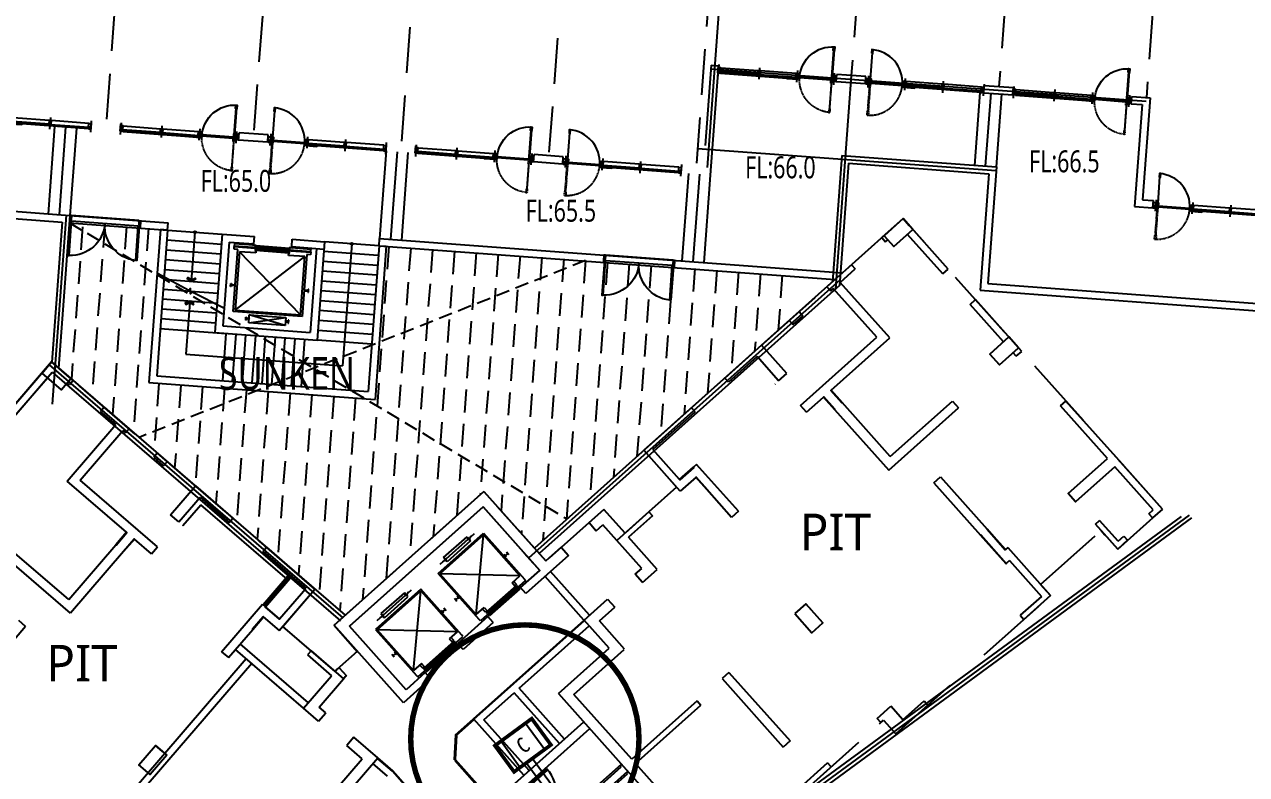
# Model space of a CAD drawing. Header units: millimetres. Extents: x 75184266 to 76346726, y -35850126 to -33679385.
# Drawn here: x 75376100 to 75409558, y -34879403 to -34858875 of the extents above; entities that cross this region are included whole.
import ezdxf
from ezdxf.enums import TextEntityAlignment as Align

# ---------------------------------------------------------------- set-up
doc = ezdxf.new("R2010")
doc.units = ezdxf.units.MM
doc.header["$LTSCALE"] = 50
doc.header["$MEASUREMENT"] = 0
for name, pattern in [('CONTINOUS', [0]), ('XR-1F-PLAN$0$CEN', [62, 60, -1, 0, -1]), ('XR-1F-PLAN$0$HIDDEN', [0.375, 0.25, -0.125]), ('XR-지하3층$0$H', [1.3, 0.8, -0.5]), ('XR-지하3층$0$HIDDEN', [0.375, 0.25, -0.125])]:
    doc.linetypes.add(name, pattern=pattern)
doc.layers.get('Defpoints').update_dxf_attribs({"color": 51, "linetype": 'CONTINUOUS'})
for name, color, linetype in [('4', 4, 'CONTINUOUS'), ('AA-MKXS', 3, 'CONTINUOUS'), ('COL', 2, 'CONTINUOUS'), ('E-SYM', 2, 'CONTINUOUS'), ('FIN', 5, 'CONTINUOUS'), ('PARKING', 7, 'CONTINUOUS'), ('PLAN-ALL-DOOR', 4, 'CONTINUOUS'), ('stair', 4, 'CONTINUOUS'), ('W1(조적)', 3, 'CONTINUOUS'), ('WAL', 3, 'CONTINUOUS'), ('WAXS-FRPR', 9, 'CONTINUOUS'), ('X-84A 기본$0$AA-XXXX-PATT', 8, 'CONTINUOUS'), ('XR-1F-PLAN$0$A-CEN02', 27, 'XR-1F-PLAN$0$CEN'), ('XR-1F-PLAN$0$A-DOR-FRAME', 7, 'CONTINUOUS'), ('XR-1F-PLAN$0$A-DOR-GL', 142, 'CONTINUOUS'), ('XR-1F-PLAN$0$A-DOR-HID', 9, 'XR-1F-PLAN$0$HIDDEN'), ('XR-1F-PLAN$0$A-DOR-TRACE', 8, 'CONTINUOUS'), ('XR-1F-PLAN$0$A-FRAME', 1, 'CONTINUOUS'), ('XR-1F-PLAN$0$A-HDCP7', 7, 'CONTINUOUS'), ('XR-1F-PLAN$0$A-WIN-ELE8', 8, 'CONTINUOUS'), ('XR-B1$0$00_블럭계획고', 7, 'CONTINUOUS'), ('XR-지하3층$0$0중앙선', 1, 'CONTINUOUS'), ('XR-지하3층$0$B1$0$B1$0$AA-DWXM-WIND', 4, 'CONTINUOUS'), ('XR-지하3층$0$EL', 7, 'CONTINUOUS'), ('XR-지하3층$0$ELEV', 9, 'CONTINUOUS'), ('XR-지하3층$0$HD', 7, 'CONTINUOUS'), ('XR-지하3층$0$str', 4, 'CONTINUOUS'), ('XR-지하3층$0$가는선', 5, 'CONTINUOUS'), ('유도관제-RECWAY', 4, 'CONTINOUS'), ('주차관제', 2, 'CONTINUOUS')]:
    doc.layers.add(name, color=color, linetype=linetype)
doc.layers.add('건축', color=8, linetype='CONTINUOUS', plot=False)
doc.styles.add('HY각헤드라인M', font='')
doc.styles.add('XR-B1$0$HY각헤드라인M', font='')
doc.styles.add('XR-지하3층$0$맑은고딕', font='')
doc.styles.add('XR-지하3층$0$울릉도m', font='')
doc.styles.add('돋움체', font='')
doc.styles.get('HY각헤드라인M').set_extended_font_data('Malgun Gothic')
doc.styles.get('XR-B1$0$HY각헤드라인M').set_extended_font_data('Malgun Gothic')
doc.styles.get('XR-지하3층$0$맑은고딕').set_extended_font_data('Malgun Gothic')
doc.styles.get('XR-지하3층$0$울릉도m').set_extended_font_data('Malgun Gothic')
doc.styles.get('돋움체').set_extended_font_data('DotumChe')

# ---------------------------------------------------------------- blocks, each defined once
blk = doc.blocks.new('1506-B1F')
at = {"layer": 'X-84A 기본$0$AA-XXXX-PATT', "ltscale": 0.5}
h = blk.add_hatch(dxfattribs=at)
h.set_pattern_fill('ANSI31', color=256, scale=350, style=0)
h.set_pattern_definition([(45, (-71235274.923, 34116488.12), (-30.935921677, 30.935921677), [])])
h.paths.add_polyline_path([(-16809, -9728), (-16741, -9786), (-17459, -10620), (-17527, -10561)])
at = {"layer": '4'}
for p, q in [((-12729, -9715), (-11491, -8610)), ((-11820, -8729), (-11853, -8692)), ((-11491, -8610), (-10372, -9863)), ((-12584, -9277), (-11943, -8705)), ((-11843, -8816), (-12484, -9389)), ((-11943, -8705), (-11843, -8816)), ((-12574, -9402), (-12607, -9364)), ((-12484, -9389), (-12584, -9277)), ((-10870, -9268), (-10936, -9194)), ((-10828, -9164), (-10903, -9231)), ((-10795, -9202), (-10862, -9127)), ((-11611, -10968), (-12729, -9715)), ((-10339, -9900), (-11577, -11006)), ((-10372, -9863), (-10372, -9863)), ((-10372, -9863), (-10339, -9900)), ((-13207, -10141), (-14445, -11247)), ((-13658, -10236), (-14300, -10809)), ((-14200, -10921), (-13559, -10348)), ((-13559, -10348), (-13658, -10236)), ((-13536, -10261), (-13569, -10223)), ((-12088, -11395), (-13207, -10141)), ((-12253, -10436), (-12179, -10370)), ((-12145, -10407), (-12212, -10332)), ((-12544, -10696), (-12619, -10762)), ((-12511, -10733), (-12578, -10659)), ((-12220, -10474), (-12287, -10399)), ((-14289, -10933), (-14323, -10896)), ((-14300, -10809), (-14200, -10921)), ((-12586, -10800), (-12652, -10725)), ((-11577, -11006), (-11611, -10968)), ((-11611, -10968), (-11611, -10968)), ((-14445, -11247), (-13327, -12500)), ((-13293, -12537), (-12055, -11432)), ((-12055, -11432), (-12088, -11395)), ((-12088, -11395), (-12088, -11395)), ((-13936, -12005), (-14003, -11930)), ((-13969, -11968), (-13895, -11901)), ((-13861, -11938), (-13928, -11864)), ((-13327, -12500), (-13327, -12500)), ((-13327, -12500), (-13293, -12537))]:
    blk.add_line(p, q, dxfattribs=at)
at = {"layer": '4', "color": 9}
for p, q in [((-11493, -8652), (-12687, -9718)), ((-11743, -8627), (-12683, -9466)), ((-11688, -10837), (-11493, -8652)), ((-10495, -9771), (-11493, -8652)), ((-11928, -8758), (-11891, -8725)), ((-11895, -8796), (-11928, -8758)), ((-11857, -8762), (-11895, -8796)), ((-11891, -8725), (-11857, -8762)), ((-12532, -9298), (-12569, -9331)), ((-12569, -9331), (-12536, -9368)), ((-12536, -9368), (-12499, -9335)), ((-12499, -9335), (-12532, -9298)), ((-12687, -9718), (-11688, -10837)), ((-10495, -9771), (-12687, -9718)), ((-11417, -10781), (-10581, -10035)), ((-10711, -9964), (-10495, -9771)), ((-10631, -10054), (-10711, -9964)), ((-10666, -9924), (-10586, -10014)), ((-10586, -10014), (-10631, -10054)), ((-10581, -10035), (-10554, -10065)), ((-14403, -11249), (-13209, -10184)), ((-14399, -10998), (-13459, -10159)), ((-13644, -10290), (-13607, -10257)), ((-13611, -10327), (-13644, -10290)), ((-13573, -10294), (-13611, -10327)), ((-13607, -10257), (-13573, -10294)), ((-13404, -12368), (-13209, -10184)), ((-13209, -10184), (-12210, -11303)), ((-10554, -10065), (-11390, -10810)), ((-11361, -10843), (-10525, -10097)), ((-10498, -10127), (-11334, -10873)), ((-10525, -10097), (-10498, -10127)), ((-11688, -10837), (-11472, -10644)), ((-11437, -10773), (-11517, -10683)), ((-11472, -10644), (-11392, -10733)), ((-14248, -10829), (-14285, -10863)), ((-14285, -10863), (-14252, -10900)), ((-14252, -10900), (-14215, -10867)), ((-14215, -10867), (-14248, -10829)), ((-11392, -10733), (-11437, -10773)), ((-11390, -10810), (-11417, -10781)), ((-11334, -10873), (-11361, -10843)), ((-13404, -12368), (-14403, -11249)), ((-12210, -11303), (-14403, -11249)), ((-12210, -11303), (-12427, -11496)), ((-12297, -11566), (-13133, -12312)), ((-13106, -12342), (-12270, -11596)), ((-12241, -11629), (-13077, -12375)), ((-13050, -12405), (-12214, -11659)), ((-12427, -11496), (-12347, -11585)), ((-12302, -11545), (-12382, -11456)), ((-12347, -11585), (-12302, -11545)), ((-12270, -11596), (-12297, -11566)), ((-12214, -11659), (-12241, -11629)), ((-13188, -12175), (-13404, -12368)), ((-13233, -12215), (-13153, -12304)), ((-13108, -12265), (-13188, -12175)), ((-13153, -12304), (-13108, -12265)), ((-13133, -12312), (-13106, -12342)), ((-13077, -12375), (-13050, -12405))]:
    blk.add_line(p, q, dxfattribs=at)
at = {"layer": 'COL'}
for p, q in [((-485, -433), (0, 0)), ((0, 0), (166, -187)), ((-582, -519), (-482, -631)), ((-1418, -1265), (-1318, -1377)), ((-1828, -1631), (-2089, -1864)), ((1083, -1513), (1232, -1380)), ((1083, -1513), (1232, -1380)), ((-2089, -1864), (-1989, -1976)), ((1828, -2349), (1978, -2216)), ((-2850, -2544), (-3119, -2783)), ((-2850, -2544), (-2750, -2656)), ((-2812, -5110), (-723, -3245)), ((-1974, -4697), (-370, -3265)), ((2368, -3704), (2890, -3238)), ((2634, -4002), (3156, -3536)), ((2990, -3350), (3156, -3536)), ((3094, -3767), (3243, -3633)), ((-23317, -3922), (-23480, -4111)), ((-22825, -4346), (-23317, -3922)), ((-22726, -4431), (-22824, -4545)), ((-4787, -4473), (-4887, -4361)), ((-2645, -5296), (-2183, -4883)), ((-356, -6510), (1345, -4992)), ((4305, -5124), (4455, -4991)), ((-21878, -5162), (-21976, -5276)), ((-5797, -5174), (-7103, -6339)), ((-5697, -5286), (-5797, -5174)), ((-1883, -5219), (-398, -6883)), ((-356, -6510), (-1674, -5033)), ((-398, -6883), (1512, -5178)), ((-21461, -5521), (-21196, -5750)), ((-21196, -5750), (-21294, -5863)), ((-20423, -6416), (-20521, -6529)), ((-20423, -6416), (-20150, -6651)), ((-21262, -8584), (-22891, -7180)), ((-20417, -8982), (-22538, -7154)), ((-5671, -7072), (-6104, -7458)), ((836, -7229), (2114, -8662)), ((1022, -7063), (2301, -8495)), ((-15584, -11127), (-11480, -7465)), ((-11480, -7465), (-9782, -9368)), ((-15160, -11151), (-11505, -7889)), ((-11505, -7889), (-15160, -11151)), ((-11505, -7889), (-9953, -9627)), ((-8603, -8315), (-8200, -7955)), ((-7617, -8608), (-8200, -7955)), ((6726, -8077), (6846, -7971)), ((-18453, -8311), (-18355, -8198)), ((-8603, -8315), (-8403, -8539)), ((-6865, -8137), (-7518, -8720)), ((5262, -8359), (5374, -8259)), ((6726, -8077), (6826, -8189)), ((-8403, -8539), (-8224, -8379)), ((-7841, -8808), (-8224, -8379)), ((5422, -8538), (5522, -8650)), ((5883, -8830), (6040, -8690)), ((6040, -8690), (6140, -8802)), ((-22848, -10425), (-24575, -8936)), ((-22848, -10425), (-21556, -8925)), ((-20580, -9171), (-21050, -8767)), ((-17529, -9108), (-17431, -8994)), ((-17431, -8994), (-16105, -10136)), ((-9782, -9368), (-9364, -8994)), ((-9364, -8994), (-9164, -9218)), ((-7159, -9573), (-7841, -8808)), ((-6735, -9597), (-7518, -8720)), ((2860, -9001), (4032, -10314)), ((-22799, -10797), (-24738, -9126)), ((-21343, -9107), (-22799, -10797)), ((-10123, -9437), (-10376, -9153)), ((-9164, -9218), (-10329, -10257)), ((2911, -9358), (3783, -10336)), ((-7338, -9732), (-7159, -9573)), ((-7138, -9956), (-6735, -9597)), ((3783, -10336), (3201, -10855)), ((4032, -10314), (3301, -10967)), ((-8740, -10984), (-8099, -10412)), ((-8317, -11008), (-7899, -10635)), ((-2853, -10710), (-2667, -10543)), ((-17524, -10894), (-17084, -11273)), ((-11371, -10892), (-12191, -11625)), ((-11224, -11056), (-11371, -10892)), ((3201, -10855), (3301, -10967)), ((-24027, -11165), (-25280, -12619)), ((-13686, -13254), (-15584, -11127)), ((-13609, -12890), (-15160, -11151)), ((-11224, -11056), (-12045, -11789)), ((-12045, -11789), (-12191, -11625)), ((-16311, -11938), (-15649, -12510)), ((-15560, -12405), (-15504, -12340)), ((-15504, -12340), (-15446, -12288)), ((-15446, -12288), (-15246, -12512)), ((-15446, -12288, 0), (-15246, -12512, 0)), ((-16416, -13400), (-15649, -12510)), ((-15992, -13368), (-15323, -12592)), ((-15333, -12601), (-15289, -12551)), ((-15289, -12551), (-15246, -12512)), ((-12940, -12588), (-13686, -13254)), ((-13087, -12424), (-13609, -12890)), ((-12940, -12588), (-13087, -12424)), ((-4957, -12587), (-3286, -14460)), ((-4771, -12421), (-3100, -14293)), ((-9439, -12995), (-5131, -17822)), ((-15811, -13525), (-15992, -13368)), ((-7331, -14907), (-5544, -13312)), ((-5644, -13200), (-5544, -13312)), ((-713, -13678), (-340, -13345)), ((-7, -13718), (575, -13199)), ((575, -13199), (675, -13311)), ((-16006, -13752), (-16416, -13400)), ((-613, -13790), (-713, -13678)), ((-11238, -15995), (-8746, -13771)), ((-11072, -16181), (-8580, -13957)), ((-613, -13790), (-651, -13823)), ((-14386, -14752), (-15038, -14191)), ((-20277, -14580), (-20467, -14417)), ((-14810, -14784), (-15234, -14418)), ((-7331, -14907), (-5007, -17510)), ((-2907, -15636), (-2071, -14890)), ((-2807, -15748), (-1822, -14869)), ((-1971, -15002), (-2071, -14890))]:
    blk.add_line(p, q, dxfattribs=at)
for points in [[(0, 0), (-582, -519)], [(1232, -1380), (0, 0)], [(-482, -631), (-422, -578)], [(1083, -1513), (117, -432)], [(-1418, -1265), (-1828, -1631)], [(-1728, -1743), (-1318, -1377)], [(-1915, -1910), (-1989, -1976)], [(-723, -3245), (-1915, -1910)], [(-370, -3265), (-1728, -1743)], [(3243, -3633), (1978, -2216)], [(2741, -3371), (1828, -2349)], [(-3187, -4238), (-3880, -3463), (-4887, -4361)], [(3094, -3767), (3007, -3670)], [(-24525, -5323), (-23317, -3922)], [(-23317, -3922), (-22726, -4431)], [(-4003, -3774), (-4787, -4473)], [(-3411, -4438), (-4003, -3774)], [(2634, -4002), (2368, -3704)], [(-3411, -4438), (-3187, -4238)], [(-24373, -5454), (-23427, -4356)], [(-22824, -4545), (-22885, -4493)], [(1345, -4992), (1512, -5178)], [(6073, -6804), (4455, -4991)], [(-21559, -5635), (-21976, -5276)], [(-21878, -5162), (-21461, -5521)], [(-5697, -5286), (-6853, -6318)], [(-2645, -5296), (-2812, -5110)], [(5591, -6564), (4305, -5124)], [(-22891, -7180), (-21559, -5635)], [(-22538, -7154), (-21370, -5798)], [(-21370, -5798), (-21294, -5863)], [(-6104, -7458), (-7103, -6339)], [(-6121, -7138), (-6853, -6318)], [(5790, -6788), (4716, -7747), (4516, -7523), (5591, -6564)], [(7095, -7949), (5873, -6580)], [(-5658, -6726), (-5741, -6799)], [(-4513, -8009), (-5658, -6726)], [(6846, -7971), (5790, -6788)], [(-20057, -8104), (-19378, -7316), (-18355, -8198)], [(836, -7229), (1022, -7063)], [(-19829, -8300), (-19248, -7626)], [(-19248, -7626), (-18453, -8311)], [(-4700, -8175), (-5379, -7414)], [(-6965, -8025), (-7841, -8808)], [(-4513, -8009), (-4700, -8175)], [(7095, -7949), (6826, -8189)], [(-19829, -8300), (-20057, -8104)], [(5871, -9041), (5262, -8359)], [(5883, -8830), (5374, -8259)], [(-20580, -9171), (-20417, -8982)], [(2860, -9001), (2800, -9055)], [(6140, -8802), (5871, -9041)], [(-17529, -9108), (-16354, -10119)], [(2911, -9358), (2821, -9438)], [(-7138, -9956), (-7338, -9732)], [(-17084, -11273), (-16105, -10136)], [(-17072, -10953), (-16354, -10119)], [(-18665, -11851), (-17542, -10548)], [(-17542, -10548), (-17459, -10620)], [(-8099, -10412), (-7899, -10635)], [(-24027, -11165), (-24216, -11001)], [(-8051, -11756), (-8740, -10984)], [(-7628, -11780), (-8317, -11008)], [(-18476, -12014), (-17810, -11241)], [(-18665, -11851), (-18476, -12014)], [(-16214, -11825), (-15323, -12592)], [(-9439, -12995), (-8051, -11756)], [(-9015, -13019), (-7639, -11790)], [(-4771, -12421), (-4957, -12587)], [(-7431, -14795), (-9015, -13019)], [(-5644, -13200), (-7431, -14795)], [(-5630, -13215), (-5544, -13312)], [(675, -13311), (-206, -14097)], [(-16006, -13752), (-15811, -13525)], [(-613, -13790), (-539, -13724)], [(-539, -13724), (-206, -14097)], [(-15038, -14191), (-15234, -14418)], [(-15485, -15568), (-14810, -14784)], [(-15062, -15536), (-14386, -14752)]]:
    blk.add_lwpolyline(points, dxfattribs=at)
for points in [[(0, 0), (-522, -466), (-256, -765), (266, -298)], [(2890, -3238), (2368, -3704), (2634, -4002), (3156, -3536)], [(-23317, -3922), (-22787, -4379), (-23048, -4682), (-23578, -4225)], [(-2965, -10809), (-2499, -11332), (-2201, -11065), (-2667, -10543)], [(-20164, -14678), (-20621, -15208), (-20924, -14947), (-20467, -14417)]]:
    blk.add_lwpolyline(points, close=True, dxfattribs=at)
at = {"layer": 'COL', "ltscale": 0.5}
for points in [[(-2750, -2656), (-3019, -2895)], [(-3119, -2783), (-3019, -2895)], [(2932, -3736), (3156, -3536)], [(-1883, -5219), (-1875, -5212), (-2175, -4877), (-2183, -4883)], [(-1674, -5033), (-1681, -5039), (-1981, -4704), (-1974, -4697)], [(1345, -4992), (1512, -5178)], [(-20521, -6529), (-20248, -6764)], [(-20150, -6651), (-20248, -6764)], [(-6121, -7138), (-6114, -7146), (-5734, -6806), (-5741, -6799)], [(-5379, -7414), (-5371, -7408), (-5671, -7072), (-5679, -7079)], [(-10329, -10257), (-10475, -10093), (-9953, -9627), (-11505, -7889)], [(-6965, -8025), (-6865, -8137)], [(-21556, -8925), (-21548, -8931), (-21254, -8590), (-21262, -8584)], [(2821, -9438), (2122, -8655), (2114, -8662)], [(2301, -8495), (2293, -8502), (2793, -9061), (2800, -9055)], [(-21343, -9107), (-21351, -9101), (-21057, -8760), (-21050, -8767)], [(-17072, -10953), (-17079, -10960), (-17465, -10627), (-17459, -10620)], [(-2487, -10744), (-2667, -10543)], [(-17810, -11241), (-17817, -11235), (-17524, -10894), (-17516, -10901)], [(-16214, -11825), (-16311, -11938)], [(-7, -13718), (-340, -13345)], [(-651, -13823), (-613, -13790)], [(-3100, -14293), (-3286, -14460)], [(-20643, -14621), (-20467, -14417)]]:
    blk.add_lwpolyline(points, dxfattribs=at)
at = {"layer": 'FIN', "ltscale": 0.5}
blk.add_line((-16919, -9824), (-19233, -7830), dxfattribs=at)
at = {"layer": 'FIN'}
for p, q in [((-11766, -13684), (-8740, -10984)), ((-12258, -14123), (-11766, -13684)), ((-12228, -14137), (-11746, -13707)), ((-12258, -14123), (-12297, -14809)), ((-12228, -14137), (-12266, -14798)), ((-13973, -15109), (-14386, -14752)), ((-12288, -14818), (-11238, -15995)), ((-12266, -14798), (-11216, -15975)), ((-11131, -18292), (-13973, -15109))]:
    blk.add_line(p, q, dxfattribs=at)
at = {"layer": 'FIN', "ltscale": 0.5}
for points in [[(-3508, -4525), (-3519, -4535)], [(-19719, -8395), (-19233, -7830)], [(-19731, -8385), (-19719, -8395)]]:
    blk.add_lwpolyline(points, dxfattribs=at)
at = {"layer": 'PLAN-ALL-DOOR', "ltscale": 10}
for p, q in [((-9754, -15059), (-10530, -15752)), ((-10507, -15778), (-9732, -15086))]:
    blk.add_line(p, q, dxfattribs=at)
at = {"layer": 'PLAN-ALL-DOOR', "color": 8, "ltscale": 10}
blk.add_arc((-10530, -15752), 1040, 311.7491, 41.7491, dxfattribs=at)
at = {"layer": 'stair'}
for p, q in [((-8610, -15726), (-7714, -14927)), ((-8436, -15920), (-7541, -15121))]:
    blk.add_line(p, q, dxfattribs=at)
at = {"layer": 'stair', "color": 8}
for p, q in [((-8539, -15730), (-7718, -14998)), ((-7718, -14998), (-7752, -14961)), ((-8366, -15924), (-7545, -15192)), ((-7545, -15192), (-7578, -15155))]:
    blk.add_line(p, q, dxfattribs=at)
at = {"layer": 'W1(조적)', "ltscale": 3}
for points in [[(-17527, -10561), (-16809, -9728)], [(-17459, -10620), (-16741, -9786)]]:
    blk.add_lwpolyline(points, dxfattribs=at)
at = {"layer": 'WAL'}
for p, q in [((-11752, -13699), (-8727, -10999)), ((-10514, -12849), (-8601, -11141)), ((-11484, -13714), (-10656, -12975)), ((-9414, -14367), (-10656, -12975)), ((-9272, -14240), (-10514, -12849)), ((-10384, -15232), (-11752, -13699)), ((-10242, -15106), (-11484, -13714)), ((-14120, -15259), (-14524, -14911)), ((-13987, -15123), (-14399, -14767)), ((-11147, -18305), (-13987, -15123))]:
    blk.add_line(p, q, dxfattribs=at)
at = {"layer": 'WAXS-FRPR'}
for points in [[(-1883, -5219), (-1875, -5212), (-2175, -4877), (-2183, -4883)], [(-1674, -5033), (-1681, -5039), (-1981, -4704), (-1974, -4697)], [(-6114, -7146), (-6121, -7138), (-5741, -6799), (-5734, -6806)], [(-5679, -7079), (-5671, -7072), (-5371, -7408), (-5379, -7414)], [(-21556, -8925), (-21548, -8931), (-21254, -8590), (-21262, -8584)], [(2821, -9438), (2814, -9445), (2114, -8662), (2122, -8655)], [(2800, -9055), (2793, -9061), (2293, -8502), (2301, -8495)], [(-21343, -9107), (-21351, -9101), (-21057, -8760), (-21050, -8767)], [(-17079, -10960), (-17072, -10953), (-17459, -10620), (-17465, -10627)], [(-17516, -10901), (-17524, -10894), (-17817, -11235), (-17810, -11241)]]:
    blk.add_lwpolyline(points, close=True, dxfattribs=at)
at = {"layer": 'XR-지하3층$0$0중앙선', "color": 7, "linetype": 'XR-지하3층$0$H', "ltscale": 50}
blk.add_lwpolyline([(-5131, -17822), (-576, -13757), (-539, -13724), (-206, -14097), (4032, -10314), (3761, -10010), (5417, -8532), (5871, -9041), (7095, -7949), (0, 0), (-7103, -6339), (-6204, -7346), (-6965, -8025), (-7617, -8608), (-8200, -7955), (-9782, -9368), (-11480, -7465), (-15584, -11127), (-14946, -11842), (-15504, -12340), (-15551, -12395), (-16986, -11159), (-16105, -10136), (-23317, -3922), (-23317, -3922), (-30272, -11994)], dxfattribs=at)
blk = doc.blocks.new('XR-지하3층$0$A$C331B4A7B')
at = {"layer": 'XR-지하3층$0$EL'}
for p, q in [((-3196, 2477), (-3197, -1726)), ((-2996, 2477), (-2997, -1526)), ((-1496, 2477), (-1497, -226)), ((-1496, 2477), (-1497, -226)), ((2808, 2477), (2809, -1526)), ((3008, 2477), (3009, -1726)), ((-2997, -1526), (2809, -1526)), ((-3197, -1726), (3009, -1726))]:
    blk.add_line(p, q, dxfattribs=at)
at = {"layer": 'XR-지하3층$0$EL', "ltscale": 0.5}
for p, q in [((-1496, 2477), (-614, 2477)), ((-1496, 2477), (-614, 2477)), ((426, 2477), (1308, 2477)), ((-1294, 2275), (-614, 2275)), ((-1294, 2275), (-614, 2275)), ((426, 2275), (1308, 2275))]:
    blk.add_line(p, q, dxfattribs=at)
at = {"layer": 'XR-지하3층$0$EL'}
for points in [[(-2996, 2477), (-3196, 2477)], [(1308, 2477), (1308, -226)], [(2808, 2477), (3008, 2477)], [(-1294, 2275), (-1294, -25)], [(1106, 2275), (1106, -26)]]:
    blk.add_lwpolyline(points, dxfattribs=at)
at = {"layer": 'XR-지하3층$0$EL', "ltscale": 0.5}
for points in [[(-614, 2275), (-614, 2477)], [(426, 2275), (426, 2477)], [(-1497, -226), (1308, -226)], [(-1294, -25), (1106, -26)]]:
    blk.add_lwpolyline(points, dxfattribs=at)
at = {"layer": 'XR-지하3층$0$ELEV', "color": 9}
for p, q in [((-619, 2240), (-1144, 2240)), ((-1144, 2240), (-1144, 2185)), ((-1144, 2185), (6, 2185)), ((-1144, 2090), (-1144, 2160)), ((-1144, 2160), (6, 2160)), ((-1044, 2090), (-1144, 2090)), ((-1044, 390), (-1044, 2090)), ((-544, 2030), (-994, 2030)), ((-994, 2030), (-994, 430)), ((-694, 2280), (-619, 2240)), ((-614, 2240), (-614, 2280)), ((-614, 2240), (-544, 2240)), ((-574, 2090), (-544, 2090)), ((-559, 2230), (371, 2230)), ((-559, 2195), (-559, 2230)), ((371, 2195), (-559, 2195)), ((-559, 2130), (371, 2130)), ((-559, 2095), (-559, 2130)), ((371, 2095), (-559, 2095)), ((-544, 2090), (-544, 2030)), ((6, 2185), (956, 2185)), ((6, 2160), (956, 2160)), ((426, 2240), (356, 2240)), ((356, 2030), (356, 2090)), ((356, 2090), (386, 2090)), ((806, 2030), (356, 2030)), ((371, 2230), (371, 2195)), ((371, 2130), (371, 2095)), ((956, 2240), (431, 2240)), ((806, 430), (806, 2030)), ((956, 2090), (856, 2090)), ((856, 2090), (856, 390)), ((956, 2185), (956, 2275)), ((956, 2160), (956, 2090)), ((-1162, 1065), (-1162, 1145)), ((-1162, 1145), (-1147, 1145)), ((-1147, 1065), (-1162, 1065)), ((-1147, 1145), (-1147, 1115)), ((-1147, 1115), (-1073, 1115)), ((-1147, 1095), (-1147, 1065)), ((-1073, 1095), (-1147, 1095)), ((-1073, 1115), (-1073, 1095)), ((959, 1115), (885, 1115)), ((885, 1115), (885, 1095)), ((885, 1095), (959, 1095)), ((959, 1145), (959, 1115)), ((974, 1145), (959, 1145)), ((959, 1095), (959, 1065)), ((959, 1065), (974, 1065)), ((974, 1065), (974, 1145)), ((856, 390), (-1044, 390)), ((-994, 430), (806, 430)), ((-682, 180), (-682, 260)), ((-682, 260), (-667, 260)), ((-667, 180), (-682, 180)), ((-667, 260), (-667, 230)), ((-667, 230), (-594, 230)), ((-594, 210), (-667, 210)), ((-667, 210), (-667, 180)), ((-594, 330), (406, 330)), ((-594, 110), (-594, 330)), ((-594, 230), (-594, 210)), ((406, 110), (-594, 110)), ((406, 330), (406, 110)), ((479, 230), (406, 230)), ((406, 230), (406, 210)), ((406, 210), (479, 210)), ((494, 260), (479, 260)), ((479, 260), (479, 230)), ((479, 210), (479, 180)), ((479, 180), (494, 180)), ((494, 180), (494, 260))]:
    blk.add_line(p, q, dxfattribs=at)
blk.add_lwpolyline([(-619, 2240), (-1144, 2240), (-1144, 2185), (956, 2185), (956, 2240), (431, 2240), (506, 2280)], dxfattribs=at)
at = {"layer": 'XR-지하3층$0$HD', "ltscale": 10}
for p, q in [((-2246, 2474), (-2246, 1124)), ((2058, 2474), (2058, -877)), ((-2246, 545), (-2246, -877)), ((-2246, -877), (2058, -877))]:
    blk.add_line(p, q, dxfattribs=at)
blk.add_lwpolyline([(-1304, 463), (-2196, 835), (-2241, 784), (-2251, 925), (-2296, 873), (-3188, 1266)], dxfattribs=at)
for points in [[(-2126, 1193), (-2246, 1124), (-2366, 1193), (-2349, 1223), (-2246, 1164), (-2143, 1223)], [(-2126, 515), (-2246, 584), (-2367, 516), (-2349, 486), (-2246, 545), (-2143, 486)]]:
    blk.add_lwpolyline(points, close=True, dxfattribs=at)
for centre in [(-2246, 2474), (2058, 2474)]:
    blk.add_circle(centre, 30, dxfattribs=at)
at = {"layer": 'XR-지하3층$0$str'}
for p, q in [((-2996, 2475), (-1496, 2474)), ((2808, 2475), (1308, 2474)), ((-2996, 2205), (-1496, 2204)), ((2808, 2205), (1308, 2204)), ((-2996, 1935), (-1496, 1934)), ((2808, 1935), (1308, 1934)), ((-2996, 1665), (-1496, 1664)), ((-2996, 1395), (-1496, 1394)), ((2808, 1665), (1308, 1664)), ((2808, 1395), (1308, 1394)), ((-2996, 1125), (-1496, 1124)), ((2808, 1125), (1308, 1124)), ((-2996, 855), (-2246, 854)), ((-2246, 854), (-1496, 854)), ((2058, 854), (1308, 854)), ((2808, 855), (2058, 854)), ((-2996, 585), (-1594, 584)), ((-1594, 584), (-1496, 584)), ((2809, 585), (1308, 584)), ((-2997, 315), (-1497, 314)), ((-2997, 45), (-1497, 44)), ((2809, 315), (1309, 314)), ((2809, 45), (1309, 44)), ((-2997, -225), (-1197, -226)), ((2809, -225), (1308, -226))]:
    blk.add_line(p, q, dxfattribs=at)
for points in [[(-1197, -227), (-1196, -1526)], [(-926, -227), (-926, -1526)], [(-656, -227), (-656, -1526)], [(-386, -227), (-386, -1526)], [(-116, -226), (-115, -1526)], [(154, -226), (155, -1526)], [(424, -226), (425, -1526)], [(695, -226), (695, -1526)], [(965, -226), (965, -1526)]]:
    blk.add_lwpolyline(points, dxfattribs=at)
at = {"layer": 'XR-지하3층$0$가는선', "ltscale": 5}
for p, q in [((-994, 430), (806, 2030)), ((806, 430), (-994, 2030)), ((-594, 110), (406, 330)), ((406, 110), (-594, 330))]:
    blk.add_line(p, q, dxfattribs=at)
blk = doc.blocks.new('XR-지하3층$0$B1$0$1940')
at = {"layer": 'XR-지하3층$0$B1$0$B1$0$AA-DWXM-WIND', "color": 7}
for p, q in [((-2201, -150), (-2201, 50)), ((-2201, -150), (-2201, 0)), ((-2176, 0), (-2201, 0)), ((-2176, -30), (-2176, 0)), ((-286, -30), (-286, 0)), ((-286, 0), (-261, 0)), ((-261, -150), (-261, 50)), ((-261, -150), (-261, 0)), ((-2156, -150), (-2201, -150)), ((-2156, -30), (-2176, -30)), ((-2156, -150), (-2156, -30)), ((-306, -30), (-286, -30)), ((-306, -150), (-306, -30)), ((-306, -150), (-261, -150))]:
    blk.add_line(p, q, dxfattribs=at)
at = {"layer": 'XR-지하3층$0$B1$0$B1$0$AA-DWXM-WIND', "color": 8}
for p, q in [((-316, 0), (-2146, 0, 0)), ((-306, -150), (-2156, -150, 0))]:
    blk.add_line(p, q, dxfattribs=at)
at = {"layer": 'XR-지하3층$0$B1$0$B1$0$AA-DWXM-WIND', "elevation": 0}
for points in [[(-2146, 0), (-2176, 0), (-2176, 945), (-2146, 945)], [(-316, 0), (-286, 0), (-286, 945), (-316, 945)]]:
    blk.add_lwpolyline(points, close=True, dxfattribs=at)
at = {"layer": 'XR-지하3층$0$B1$0$B1$0$AA-DWXM-WIND'}
for centre, start, end in [((-2177, 0), 0.0207, 88.1312), ((-285, 0), 91.8688, 179.9793)]:
    blk.add_arc(centre, 946, start, end, dxfattribs=at)
blk = doc.blocks.new('XR-1F-PLAN$0$A$C10B20476')
at = {"layer": 'Defpoints'}
for p, q in [((134, 35), (110, 35)), ((110, 35), (110, 0)), ((134, 35), (134, 0))]:
    blk.add_line(p, q, dxfattribs=at)
at = {"layer": 'XR-1F-PLAN$0$A-CEN02', "linetype": 'Continuous'}
blk.add_line((318, 80), (0, 80), dxfattribs=at)
at = {"layer": 'XR-1F-PLAN$0$A-FRAME'}
for p, q in [((144, 80), (110, 80)), ((110, 56), (144, 56)), ((110, 43), (144, 43)), ((144, 20), (134, 20))]:
    blk.add_line(p, q, dxfattribs=at)
for points in [[(88, 20), (88, 80)], [(110, 35), (110, 80)], [(122, 48), (144, 48), (144, 20), (238, 20), (238, 80), (144, 80), (144, 51), (122, 51), (122, 48)]]:
    blk.add_lwpolyline(points, dxfattribs=at)
blk = doc.blocks.new('XR-1F-PLAN$0$A$C491451C1')
at = {"layer": 'Defpoints'}
for p, q in [((15, 208), (-20, 208)), ((15, 184), (-20, 184)), ((15, 184), (15, 208)), ((45, 208), (45, 184)), ((45, 208), (80, 208)), ((45, 184), (80, 184))]:
    blk.add_line(p, q, dxfattribs=at)
at = {"layer": 'XR-1F-PLAN$0$A-CEN02', "linetype": 'Continuous'}
blk.add_line((30, 0), (30, 318), dxfattribs=at)
at = {"layer": 'XR-1F-PLAN$0$A-FRAME'}
for p, q in [((0, 174), (0, 184)), ((24, 208), (24, 174)), ((37, 208), (37, 174)), ((60, 174), (60, 184))]:
    blk.add_line(p, q, dxfattribs=at)
for points in [[(0, 230), (60, 230)], [(29, 196), (29, 174), (0, 174), (0, 80), (60, 80), (60, 174), (32, 174), (32, 196), (29, 196)], [(15, 208), (45, 208)]]:
    blk.add_lwpolyline(points, dxfattribs=at)
blk = doc.blocks.new('XR-1F-PLAN$0$A$C7F517DA1')
at = {"layer": 'XR-1F-PLAN$0$A-DOR-FRAME', "ltscale": 0.5, "elevation": 0}
for points in [[(50, 1675), (60, 1675), (60, 1690), (75, 1690), (75, 1675), (85, 1675), (85, 1775), (50, 1775)], [(50, 925), (10, 925), (10, 825), (50, 825)], [(990, 925), (950, 925), (950, 825), (990, 825)]]:
    blk.add_lwpolyline(points, close=True, dxfattribs=at)
blk.add_lwpolyline([(50, 875), (50, 975), (60, 975), (60, 960), (75, 960), (75, 975), (85, 975), (85, 875), (50, 875)], dxfattribs=at)
at = {"layer": 'XR-1F-PLAN$0$A-DOR-GL', "elevation": 0}
blk.add_lwpolyline([(62, 962), (72, 962), (72, 1687), (62, 1687)], close=True, dxfattribs=at)
at = {"layer": 'XR-1F-PLAN$0$A-DOR-HID', "ltscale": 2, "elevation": 0}
blk.add_lwpolyline([(50, 875), (50, 775), (60, 775), (60, 790), (75, 790), (75, 775), (85, 775), (85, 875), (50, 875)], dxfattribs=at)
for points in [[(62, 788), (72, 788), (72, 63), (62, 63)], [(50, 75), (60, 75), (60, 60), (75, 60), (75, 75), (85, 75), (85, -25), (50, -25)]]:
    blk.add_lwpolyline(points, close=True, dxfattribs=at)
at = {"layer": 'XR-1F-PLAN$0$A-DOR-HID', "ltscale": 2}
blk.add_arc((50, 875, 0), 900, 270, 0, dxfattribs=at)
at = {"layer": 'XR-1F-PLAN$0$A-DOR-TRACE'}
blk.add_arc((50, 875, 0), 900, 0, 90, dxfattribs=at)
at = {"layer": 'XR-1F-PLAN$0$A-WIN-ELE8'}
for p, q in [((85, 890, 0), (950, 890, 0)), ((85, 860, 0), (950, 860, 0))]:
    blk.add_line(p, q, dxfattribs=at)
blk = doc.blocks.new('Showwindow-8.1')
at = {"layer": 'AA-MKXS', "ltscale": 0.5}
for p, q in [((-3650, -150, 0), (-3650, 50, 0)), ((-400, -150), (-400, 50)), ((-400, 50), (400, 50, 0)), ((400, -150, 0), (400, 50, 0)), ((3650, -150, 0), (3650, 50, 0)), ((-410, -150, 0), (-410, -128, 0)), ((-400, -150), (400, -150, 0))]:
    blk.add_line(p, q, dxfattribs=at)
at = {"layer": 'XR-1F-PLAN$0$A-DOR-GL'}
for points in [[(-3595, -104), (-3595, -128), (-2535, -128), (-2535, -104)], [(-1495, -104), (-1495, -128), (-2505, -128), (-2505, -104)], [(1495, -104), (1495, -128), (2505, -128), (2505, -104)], [(3595, -104), (3595, -128), (2535, -128), (2535, -104)]]:
    blk.add_lwpolyline(points, close=True, dxfattribs=at)
at = {"layer": 'XR-1F-PLAN$0$A-FRAME'}
for p, q in [((-3640, -150, 0), (-3640, -128, 0)), ((-3580, -150, 0), (-3580, -128, 0)), ((-2550, -150, 0), (-2550, -128, 0)), ((-2490, -150, 0), (-2490, -128, 0)), ((-470, -150, 0), (-470, -128, 0)), ((410, -150, 0), (410, -128, 0)), ((470, -150, 0), (470, -128, 0)), ((2490, -150, 0), (2490, -128, 0)), ((2550, -150, 0), (2550, -128, 0)), ((3580, -150, 0), (3580, -128, 0)), ((3640, -150, 0), (3640, -128, 0))]:
    blk.add_line(p, q, dxfattribs=at)
at = {"layer": 'XR-1F-PLAN$0$A-HDCP7'}
for points in [[(-1750, -150), (-1450, -150), (-1450, -165), (-1750, -165)], [(1750, -150), (1450, -150), (1450, -165), (1750, -165)]]:
    blk.add_lwpolyline(points, close=True, dxfattribs=at)
at = {"layer": 'XR-1F-PLAN$0$A-WIN-ELE8'}
for p, q in [((-3580, 0, 0), (-2550, 0)), ((-3580, -150, 0), (-1510, -150)), ((-2490, 0), (-1510, 0)), ((2490, 0), (1510, 0)), ((3580, -150, 0), (1510, -150)), ((3580, 0, 0), (2550, 0))]:
    blk.add_line(p, q, dxfattribs=at)
at = {"layer": 'XR-1F-PLAN$0$A-DOR-FRAME', "ltscale": 600, "extrusion": (0, 0, -1), "zscale": -1}
blk.add_blockref('XR-1F-PLAN$0$A$C7F517DA1', (460, -975, 0), dxfattribs=at)
at = {"layer": 'XR-1F-PLAN$0$A-DOR-FRAME', "ltscale": 600, "extrusion": (0, 0, -1), "xscale": -1, "zscale": -1}
blk.add_blockref('XR-1F-PLAN$0$A$C7F517DA1', (-460, -975, 0), dxfattribs=at)
at = {"layer": 'XR-1F-PLAN$0$A-FRAME', "rotation": 90}
blk.add_blockref('XR-1F-PLAN$0$A$C10B20476', (-3560, -238, 0), dxfattribs=at)
at = {"layer": 'XR-1F-PLAN$0$A-FRAME', "ltscale": 0.5, "extrusion": (0, 0, -1), "zscale": -1, "rotation": 180}
for p in [(2550, 80), (1510, 80)]:
    blk.add_blockref('XR-1F-PLAN$0$A$C491451C1', p, dxfattribs=at)
at = {"layer": 'XR-1F-PLAN$0$A-FRAME', "extrusion": (0, 0, -1), "xscale": -1, "zscale": -1, "rotation": 270}
blk.add_blockref('XR-1F-PLAN$0$A$C10B20476', (390, -238), dxfattribs=at)
at = {"layer": 'XR-1F-PLAN$0$A-FRAME', "extrusion": (0, 0, -1), "zscale": -1, "rotation": 90}
blk.add_blockref('XR-1F-PLAN$0$A$C10B20476', (-390, -238), dxfattribs=at)
at = {"layer": 'XR-1F-PLAN$0$A-FRAME', "ltscale": 0.5, "extrusion": (0, 0, -1), "xscale": -1, "zscale": -1, "rotation": 180}
for p in [(-1510, 80), (-2550, 80)]:
    blk.add_blockref('XR-1F-PLAN$0$A$C491451C1', p, dxfattribs=at)
at = {"layer": 'XR-1F-PLAN$0$A-FRAME', "xscale": -1, "rotation": 270}
blk.add_blockref('XR-1F-PLAN$0$A$C10B20476', (3560, -238, 0), dxfattribs=at)
blk = doc.blocks.new('SW-4.05')
at = {"layer": 'AA-MKXS', "ltscale": 0.5}
for p, q in [((0, -200), (0, 0)), ((3250, -200, 0), (3250, 0, 0))]:
    blk.add_line(p, q, dxfattribs=at)
at = {"layer": 'XR-1F-PLAN$0$A-DOR-GL', "elevation": 0}
for points in [[(1095, -154), (1095, -178), (2105, -178), (2105, -154)], [(3195, -154), (3195, -178), (2135, -178), (2135, -154)]]:
    blk.add_lwpolyline(points, close=True, dxfattribs=at)
at = {"layer": 'XR-1F-PLAN$0$A-FRAME'}
for p, q in [((10, -200), (10, -178)), ((70, -200), (70, -178)), ((2090, -200), (2090, -178)), ((2150, -200), (2150, -178)), ((3180, -200, 0), (3180, -178, 0)), ((3240, -200, 0), (3240, -178, 0))]:
    blk.add_line(p, q, dxfattribs=at)
at = {"layer": 'XR-1F-PLAN$0$A-HDCP7', "elevation": 0}
blk.add_lwpolyline([(1350, -200), (1050, -200), (1050, -215), (1350, -215)], close=True, dxfattribs=at)
at = {"layer": 'XR-1F-PLAN$0$A-WIN-ELE8'}
for p, q in [((2090, -50, 0), (1110, -50, 0)), ((3180, -200, 0), (1110, -200, 0)), ((3180, -50, 0), (2150, -50, 0))]:
    blk.add_line(p, q, dxfattribs=at)
at = {"layer": 'XR-1F-PLAN$0$A-DOR-FRAME', "ltscale": 600, "extrusion": (0, 0, -1), "xscale": -1, "zscale": -1, "rotation": 2.5358915e-09}
blk.add_blockref('XR-1F-PLAN$0$A$C7F517DA1', (-60, -1025, 0), dxfattribs=at)
at = {"layer": 'XR-1F-PLAN$0$A-FRAME', "extrusion": (0, 0, -1), "zscale": -1, "rotation": 90.00000000253594}
blk.add_blockref('XR-1F-PLAN$0$A$C10B20476', (10, -288, 0), dxfattribs=at)
at = {"layer": 'XR-1F-PLAN$0$A-FRAME', "ltscale": 0.5, "extrusion": (0, 0, -1), "xscale": -1, "zscale": -1, "rotation": 180}
for p in [(-1110, 30, 0), (-2150, 30, 0)]:
    blk.add_blockref('XR-1F-PLAN$0$A$C491451C1', p, dxfattribs=at)
at = {"layer": 'XR-1F-PLAN$0$A-FRAME', "xscale": -1, "rotation": 269.999999997464}
blk.add_blockref('XR-1F-PLAN$0$A$C10B20476', (3160, -288, 0), dxfattribs=at)
blk = doc.blocks.new('11111111')
at = {"layer": 'XR-B1$0$00_블럭계획고', "color": 3, "style": 'XR-B1$0$HY각헤드라인M', "width": 0.75}
for s, p in [('FL:66.5', (76908591, -34234523)), ('FL:66.0', (76900817, -34234687)), ('FL:65.0', (76885911, -34235056)), ('FL:65.5', (76894807, -34235873))]:
    blk.add_text(s, height=600, rotation=0, dxfattribs=at).set_placement(p)

msp = doc.modelspace()

# ---------------------------------------------------------------- linework, layer by layer
at = {"layer": 'E-SYM', "color": 2}
for p, q in [((75389820.2, -34877995.8), (75390346.3, -34878713.4)), ((75389147.8, -34878488.7), (75389673.9, -34879206.3))]:
    msp.add_line(p, q, dxfattribs=at)
at = {"layer": 'E-SYM', "color": 2, "const_width": 100}
msp.add_lwpolyline([(75388980, -34878611.8), (75389988.1, -34877872.7), (75390514.2, -34878590.3), (75389506.1, -34879329.4)], close=True, dxfattribs=at)
at = {"layer": '건축', "linetype": 'XR-지하3층$0$HIDDEN', "ltscale": 100}
for p, q in [((75379268.6, -34849003.2), (75378336.7, -34861568.7)), ((75383307.5, -34849302.8), (75382375.6, -34861868.2)), ((75387346.5, -34849602.3), (75386414.5, -34862167.8)), ((75391385.4, -34849901.9), (75390453.4, -34862467.4)), ((75395424.3, -34850201.4), (75394492.3, -34862766.9)), ((75399463.2, -34850501), (75398738.3, -34860274.2)), ((75403502.1, -34850800.5), (75402777.2, -34860573.7)), ((75407541, -34851100.1), (75406816.1, -34860873.3))]:
    msp.add_line(p, q, dxfattribs=at)
at = {"layer": '건축', "ltscale": 0.5}
for p, q in [((75395723.4, -34850223.6), (75394791.5, -34862789.1)), ((75394898.9, -34859989.4), (75394736.1, -34862183.4)), ((75395083.5, -34860203.7), (75394876.4, -34862996)), ((75394891.5, -34860089.1), (75406808.7, -34860973)), ((75394898.9, -34859989.4), (75395098.3, -34860004.2)), ((75398738.3, -34860274.2), (75398305.2, -34866113.1)), ((75402378.3, -34860544.1, 0), (75403186.1, -34860604.1, 0)), ((75402363.5, -34860743.6, 0), (75403171.3, -34860803.5, 0)), ((75406417.2, -34860843.7), (75406915.9, -34860880.7)), ((75406915.9, -34860880.7), (75406708.7, -34863673)), ((75406402.4, -34861043.2), (75406701.6, -34861065.3)), ((75406701.6, -34861065.3), (75406494.5, -34863857.7)), ((75394529.3, -34862268.3), (75402706.8, -34862874.8)), ((75398475.9, -34862460.7), (75398219.2, -34865921.9)), ((75398475.9, -34862460.7), (75402714.2, -34862775.1)), ((75398660.5, -34862675), (75398412.6, -34866017.3)), ((75398660.5, -34862675), (75402500, -34862959.8)), ((75402714.2, -34862775.1), (75402477.5, -34865966.3)), ((75366077.5, -34863266.6), (75377346.6, -34864102.4)), ((75402500, -34862959.8), (75402263.3, -34866151)), ((75366262.2, -34863480.8), (75377132.3, -34864287.1)), ((75406494.5, -34863857.7), (75406993.1, -34863894.7)), ((75406708.7, -34863673), (75407007.9, -34863695.2)), ((75377132.3, -34864287.1), (75376848.3, -34868116.9)), ((75377246.8, -34864095), (75376863.5, -34869263.8)), ((75377346.6, -34864102.4), (75377036.8, -34868279.3)), ((75398423.3, -34865873.8), (75389903.6, -34873477.6)), ((75398433.9, -34865730.2), (75390060.9, -34873203.2)), ((75398412.6, -34866017.3), (75390194, -34873352.4)), ((75369539.6, -34876587.5), (75376842.6, -34868112)), ((75376777.4, -34868187.7), (75384819.5, -34875117.4)), ((75376842.6, -34868112), (75384884.8, -34875041.6)), ((75369794.9, -34876597.6), (75376863.6, -34868394.1)), ((75376863.6, -34868394.1), (75384754.3, -34875193.1)), ((75392454.6, -34883694.4), (75407997.5, -34872299.9)), ((75392398.3, -34883611.7), (75407776.6, -34872337.8)), ((75392672.3, -34883658.8), (75408056.2, -34872380.8)), ((75391419.2, -34875174.2), (75390353.8, -34873980.5)), ((75391568.4, -34875041.1), (75390503, -34873847.4)), ((75383744.1, -34877589.8), (75381876.7, -34875980.7)), ((75383874.6, -34877438.2), (75382007.2, -34875829.2))]:
    msp.add_line(p, q, dxfattribs=at)
at = {"layer": '건축'}
for p, q in [((75402115.9, -34862730.7), (75402263.8, -34860736.2)), ((75402415, -34862752.9), (75402563, -34860758.4)), ((75402714.2, -34862775.1), (75402862.2, -34860780.6)), ((75376925.7, -34861664.6), (75376748.2, -34864058)), ((75377224.9, -34861686.8), (75377047.4, -34864080.2)), ((75377224.9, -34861686.8), (75377047.4, -34864080.2)), ((75377524.1, -34861709), (75377346.6, -34864102.4)), ((75377524.1, -34861709), (75377346.6, -34864102.4)), ((75386000.8, -34862337.7), (75385823.3, -34864731.1)), ((75386300, -34862359.9), (75386122.5, -34864753.3)), ((75386599.2, -34862382.1), (75386421.6, -34864775.5)), ((75394278.1, -34862951.6), (75394100.5, -34865345)), ((75394577.2, -34862973.8), (75394399.7, -34865367.2)), ((75394876.4, -34862996), (75394698.9, -34865389.4))]:
    msp.add_line(p, q, dxfattribs=at)
at = {"layer": '건축', "ltscale": 100}
for p, q in [((75377346.6, -34864102.4), (75380035, -34864301.8)), ((75377331.8, -34864301.8), (75380020.2, -34864501.2)), ((75380020.2, -34864501.2), (75380035, -34864301.8)), ((75385808.3, -34864933.3), (75385823.3, -34864731.1)), ((75385808.5, -34864930.5), (75398292.5, -34865856.5)), ((75385823.3, -34864731.1), (75398499.9, -34865671.3)), ((75402477.5, -34865966.3), (75419385.8, -34867220.4)), ((75402263.3, -34866151), (75419371, -34867419.8)), ((75382172.1, -34876235.3, 0), (75377566.9, -34881579.9, 0)), ((75382323.6, -34876365.8, 0), (75377718.4, -34881710.4, 0))]:
    msp.add_line(p, q, dxfattribs=at)
at = {"layer": '건축', "linetype": 'XR-지하3층$0$HIDDEN', "ltscale": 30}
for p, q in [((75377331.8, -34864301.8), (75390951.5, -34872408.3, 0)), ((75391462.5, -34865336.4), (75379240.1, -34870177.8, 0))]:
    msp.add_line(p, q, dxfattribs=at)
at = {"layer": '건축', "linetype": 'XR-지하3층$0$HIDDEN', "ltscale": 50}
for p, q in [((75377692.9, -34864415.5), (75377384.2, -34868578.6)), ((75378298.7, -34864360.1), (75377949.7, -34869065.9)), ((75378897, -34864404.5), (75378515.2, -34869553.2)), ((75379495.4, -34864448.8), (75379080.7, -34870040.4)), ((75386076.3, -34864950.4), (75385359.3, -34874618.2)), ((75386674.7, -34864994.8), (75386003.6, -34874043.1)), ((75387273, -34865039.2), (75386647.9, -34873468.1)), ((75387871.4, -34865083.6), (75387292.2, -34872893)), ((75388469.8, -34865127.9), (75387936.5, -34872318)), ((75389069.1, -34865158.9), (75388580.8, -34871743)), ((75389667.5, -34865203.3), (75389149.8, -34872182.5)), ((75390265.8, -34865247.7), (75389705.3, -34872804.9)), ((75390864.2, -34865292), (75390292.8, -34872996.2)), ((75391462.5, -34865336.4), (75390937.1, -34872421.2)), ((75392060.9, -34865380.8), (75391581.4, -34871846.2)), ((75392659.2, -34865425.2), (75392225.7, -34871271.1)), ((75393257.6, -34865469.6), (75392870, -34870696.1)), ((75393856, -34865513.9), (75393514.3, -34870121.1)), ((75394454.3, -34865558.3), (75394158.6, -34869546)), ((75395052.7, -34865602.7), (75394802.8, -34868971)), ((75395651, -34865647.1), (75395447.1, -34868395.9)), ((75396249.4, -34865691.5), (75396091.4, -34867820.9)), ((75396847.7, -34865735.8), (75396735.7, -34867245.9)), ((75379781.8, -34868698.6), (75379646.2, -34870527.7)), ((75380380.2, -34868743), (75380211.7, -34871015)), ((75380978.6, -34868787.4), (75380777.2, -34871502.3)), ((75381576.9, -34868831.8), (75381342.7, -34871989.5)), ((75382175.3, -34868876.1), (75381908.2, -34872476.8)), ((75382774.2, -34868913.4), (75382473.7, -34872964.1)), ((75383372.6, -34868957.2), (75383039.2, -34873451.4)), ((75383971, -34869000.9), (75383604.7, -34873938.7)), ((75384569.4, -34869044.6), (75384170.2, -34874425.9)), ((75385167.8, -34869088.3), (75384735.8, -34874913.2))]:
    msp.add_line(p, q, dxfattribs=at)
at = {"layer": '유도관제-RECWAY', "color": 201, "ltscale": 0.5}
for p, q in [((75390006, -34878962.9), (75405331.6, -34899797)), ((75389856.1, -34879096.6), (75405170.3, -34899915.2))]:
    msp.add_line(p, q, dxfattribs=at)
at = {"layer": '주차관제', "ltscale": 0.5, "const_width": 150}
msp.add_lwpolyline([(75386674.9, -34878432.2, 1), (75392924.9, -34878432.2, 1)], format="xyb", close=True, dxfattribs=at)

# ---------------------------------------------------------------- block references
at = {"layer": '건축'}
for name, p in [('11111111', (-1504986.9, -628399)), ('1506-B1F', (75400159.6, -34864190))]:
    msp.add_blockref(name, p, dxfattribs=at)
at = {"layer": '건축', "xscale": -1}
for name, p, rotation in [('Showwindow-8.1', (75398734.6, -34860324, 0), 355.7583051671005), ('SW-4.05', (75406417.2, -34860843.7, 0), 355.7583052141956), ('Showwindow-8.1', (75374294.1, -34861319, 0), 355.7583051670322), ('Showwindow-8.1', (75382371.9, -34861918.1, 0), 355.7583051670322), ('Showwindow-8.1', (75390449.7, -34862517.2, 0), 355.7583051670322), ('XR-지하3층$0$B1$0$1940', (75379530.7, -34864414.8), 175.7582554243559), ('XR-지하3층$0$B1$0$1940', (75394150.5, -34865499.1), 175.7582554243559)]:
    msp.add_blockref(name, p, dxfattribs=dict(at, rotation=rotation))
at = {"layer": '건축', "rotation": 355.7582056371129}
msp.add_blockref('SW-4.05', (75407007.9, -34863695.2, 0), dxfattribs=at)
at = {"layer": '건축', "ltscale": 0.5, "rotation": 355.7582554255156}
msp.add_blockref('XR-지하3층$0$A$C331B4A7B', (75382824.8, -34867193.4), dxfattribs=at)

# ---------------------------------------------------------------- texts
at = {"layer": 'PARKING', "color": 2, "style": '돋움체'}
msp.add_text('C', height=421.2, rotation=36.24693, dxfattribs=at).set_placement((75389747.1, -34878601), align=Align.MIDDLE_CENTER)
at = {"layer": '건축', "style": 'HY각헤드라인M', "width": 0.75}
for s, p in [('FL:66.0', (75395830.1, -34863086.2)), ('FL:66.5', (75403604.5, -34862921.5)), ('FL:65.0', (75380923.9, -34863454.6)), ('FL:65.5', (75389820.2, -34864271.9))]:
    msp.add_text(s, height=600, rotation=0, dxfattribs=at).set_placement(p)
at = {"layer": '건축', "style": 'XR-지하3층$0$울릉도m', "width": 0.8}
msp.add_text('SUNKEN', height=900, dxfattribs=at).set_placement((75381421.3, -34868874.2, 0))
at = {"layer": '건축', "style": 'XR-지하3층$0$맑은고딕'}
for p in [(75398303.2, -34872762.9, 0), (75377674.6, -34876353.8)]:
    msp.add_text('PIT', height=1000, dxfattribs=at).set_placement(p, align=Align.MIDDLE_CENTER)

doc.saveas('drawing.dxf')
